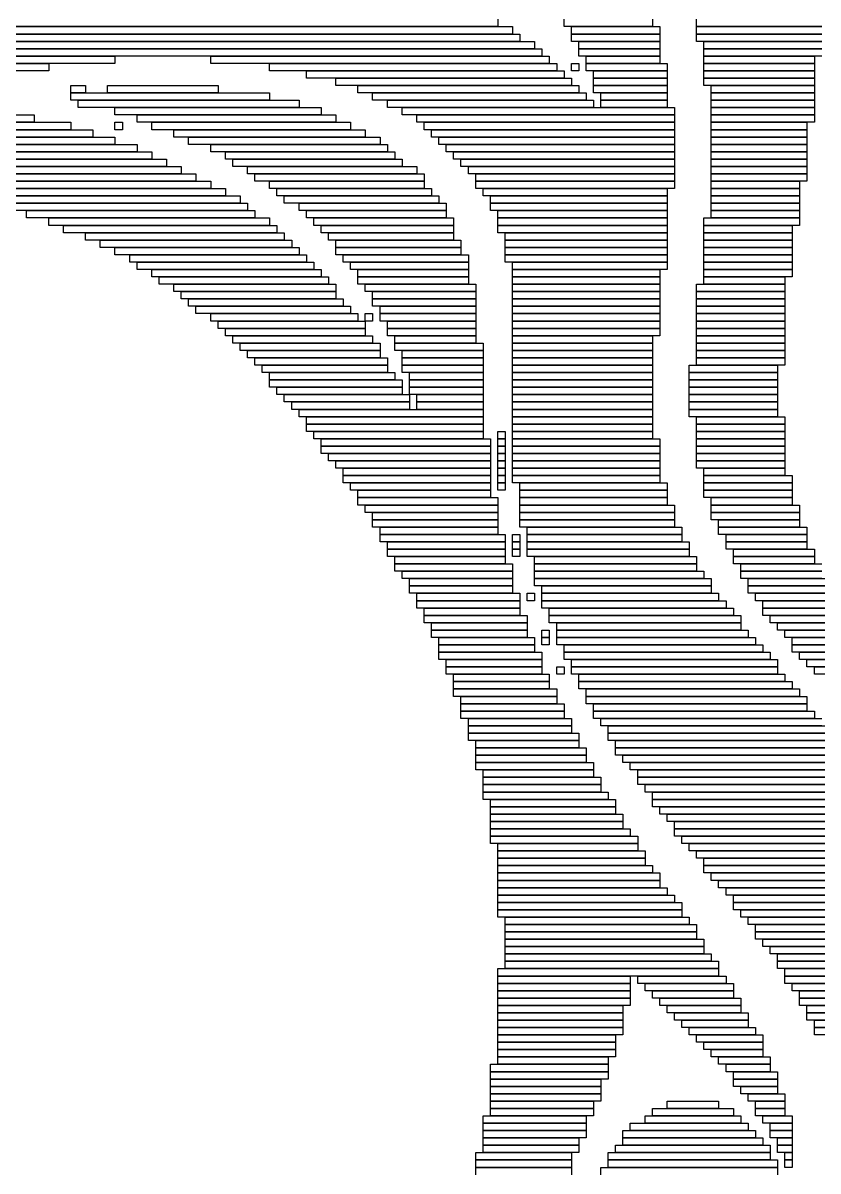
# Model space of a CAD drawing. Extents: x 48 to 975, y 50 to 982.
# Drawn here: x 382.5 to 490.5, y 362.5 to 518.5 of the extents above; entities that cross this region are included whole.
import ezdxf

# ---------------------------------------------------------------- set-up
doc = ezdxf.new("R2010")
doc.units = 0

msp = doc.modelspace()

# ---------------------------------------------------------------- linework, layer by layer
for p, q in [((447, 518), (337, 518)), ((339, 518), (449, 518)), ((447, 519), (447, 518)), ((449, 518), (449, 517)), ((456, 518), (456, 519)), ((468, 518), (456, 518)), ((457, 518), (469, 518)), ((457, 517), (457, 518)), ((468, 519), (468, 518)), ((469, 518), (469, 517)), ((474, 518), (474, 519)), ((491, 518), (474, 518)), ((474, 518), (491, 518)), ((474, 517), (474, 518)), ((449, 517), (339, 517)), ((342, 517), (450, 517)), ((450, 517), (450, 516)), ((469, 517), (457, 517)), ((457, 517), (469, 517)), ((457, 516), (457, 517)), ((469, 517), (469, 516)), ((491, 517), (474, 517)), ((474, 517), (491, 517)), ((474, 516), (474, 517)), ((333, 515), (453, 515)), ((337, 516), (452, 516)), ((452, 515), (337, 515)), ((450, 516), (342, 516)), ((452, 516), (452, 515)), ((453, 515), (453, 514)), ((469, 516), (457, 516)), ((458, 516), (469, 516)), ((458, 515), (458, 516)), ((469, 515), (458, 515)), ((458, 515), (469, 515)), ((458, 514), (458, 515)), ((469, 516), (469, 515)), ((469, 515), (469, 514)), ((491, 516), (474, 516)), ((475, 516), (491, 516)), ((475, 515), (475, 516)), ((491, 515), (475, 515)), ((475, 515), (491, 515)), ((475, 514), (475, 515)), ((331, 514), (395, 514)), ((453, 514), (333, 514)), ((395, 514), (395, 513)), ((408, 514), (454, 514)), ((408, 513), (408, 514)), ((454, 514), (454, 513)), ((469, 514), (458, 514)), ((459, 514), (469, 514)), ((459, 513), (459, 514)), ((469, 514), (469, 513)), ((491, 514), (475, 514)), ((475, 514), (490, 514)), ((475, 513), (475, 514)), ((490, 514), (490, 513)), ((328, 513), (386, 513)), ((386, 512), (328, 512)), ((395, 513), (331, 513)), ((386, 513), (386, 512)), ((454, 513), (408, 513)), ((416, 513), (455, 513)), ((416, 512), (416, 513)), ((455, 512), (416, 512)), ((421, 512), (456, 512)), ((421, 511), (421, 512)), ((455, 513), (455, 512)), ((456, 512), (456, 511)), ((457, 513), (458, 513)), ((457, 512), (457, 513)), ((458, 512), (457, 512)), ((458, 513), (458, 512)), ((469, 513), (459, 513)), ((459, 513), (470, 513)), ((459, 512), (459, 513)), ((470, 512), (459, 512)), ((460, 512), (470, 512)), ((460, 511), (460, 512)), ((470, 513), (470, 512)), ((470, 512), (470, 511)), ((490, 513), (475, 513)), ((475, 513), (490, 513)), ((475, 512), (475, 513)), ((490, 512), (475, 512)), ((475, 512), (490, 512)), ((475, 511), (475, 512)), ((490, 513), (490, 512)), ((490, 512), (490, 511)), ((456, 511), (421, 511)), ((425, 511), (457, 511)), ((425, 510), (425, 511)), ((457, 511), (457, 510)), ((470, 511), (460, 511)), ((460, 511), (470, 511)), ((460, 510), (460, 511)), ((470, 511), (470, 510)), ((490, 511), (475, 511)), ((475, 511), (490, 511)), ((475, 510), (475, 511)), ((490, 511), (490, 510)), ((389, 510), (391, 510)), ((389, 509), (389, 510)), ((391, 509), (389, 509)), ((389, 509), (416, 509)), ((389, 508), (389, 509)), ((391, 510), (391, 509)), ((394, 510), (409, 510)), ((394, 509), (394, 510)), ((409, 509), (394, 509)), ((409, 510), (409, 509)), ((416, 509), (416, 508)), ((457, 510), (425, 510)), ((428, 510), (458, 510)), ((428, 509), (428, 510)), ((458, 509), (428, 509)), ((430, 509), (459, 509)), ((430, 508), (430, 509)), ((458, 510), (458, 509)), ((459, 509), (459, 508)), ((470, 510), (460, 510)), ((460, 510), (470, 510)), ((460, 509), (460, 510)), ((470, 509), (460, 509)), ((461, 509), (470, 509)), ((461, 508), (461, 509)), ((470, 510), (470, 509)), ((470, 509), (470, 508)), ((490, 510), (475, 510)), ((476, 510), (490, 510)), ((476, 509), (476, 510)), ((490, 509), (476, 509)), ((476, 509), (490, 509)), ((476, 508), (476, 509)), ((490, 510), (490, 509)), ((490, 509), (490, 508)), ((416, 508), (389, 508)), ((390, 508), (420, 508)), ((390, 507), (390, 508)), ((420, 507), (390, 507)), ((395, 507), (423, 507)), ((395, 506), (395, 507)), ((420, 508), (420, 507)), ((423, 507), (423, 506)), ((459, 508), (430, 508)), ((432, 508), (460, 508)), ((432, 507), (432, 508)), ((460, 507), (432, 507)), ((434, 507), (471, 507)), ((434, 506), (434, 507)), ((460, 508), (460, 507)), ((470, 508), (461, 508)), ((461, 508), (470, 508)), ((461, 507), (461, 508)), ((470, 507), (461, 507)), ((470, 508), (470, 507)), ((471, 507), (471, 506)), ((490, 508), (476, 508)), ((476, 508), (490, 508)), ((476, 507), (476, 508)), ((490, 507), (476, 507)), ((476, 507), (490, 507)), ((476, 506), (476, 507)), ((490, 508), (490, 507)), ((490, 507), (490, 506)), ((311, 506), (384, 506)), ((384, 506), (384, 505)), ((423, 506), (395, 506)), ((398, 506), (425, 506)), ((398, 505), (398, 506)), ((425, 506), (425, 505)), ((471, 506), (434, 506)), ((436, 506), (471, 506)), ((436, 505), (436, 506)), ((471, 506), (471, 505)), ((490, 506), (476, 506)), ((476, 506), (490, 506)), ((476, 505), (476, 506)), ((490, 506), (490, 505)), ((307, 504), (392, 504)), ((310, 505), (389, 505)), ((389, 504), (310, 504)), ((384, 505), (311, 505)), ((389, 505), (389, 504)), ((392, 504), (392, 503)), ((395, 505), (396, 505)), ((395, 504), (395, 505)), ((396, 504), (395, 504)), ((396, 505), (396, 504)), ((425, 505), (398, 505)), ((400, 505), (427, 505)), ((400, 504), (400, 505)), ((427, 504), (400, 504)), ((403, 504), (429, 504)), ((403, 503), (403, 504)), ((427, 505), (427, 504)), ((429, 504), (429, 503)), ((471, 505), (436, 505)), ((437, 505), (471, 505)), ((437, 504), (437, 505)), ((471, 504), (437, 504)), ((438, 504), (471, 504)), ((438, 503), (438, 504)), ((471, 505), (471, 504)), ((471, 504), (471, 503)), ((490, 505), (476, 505)), ((476, 505), (489, 505)), ((476, 504), (476, 505)), ((489, 504), (476, 504)), ((476, 504), (489, 504)), ((476, 503), (476, 504)), ((489, 505), (489, 504)), ((489, 504), (489, 503)), ((305, 503), (395, 503)), ((392, 503), (307, 503)), ((395, 503), (395, 502)), ((429, 503), (403, 503)), ((405, 503), (431, 503)), ((405, 502), (405, 503)), ((431, 503), (431, 502)), ((471, 503), (438, 503)), ((439, 503), (471, 503)), ((439, 502), (439, 503)), ((471, 503), (471, 502)), ((489, 503), (476, 503)), ((476, 503), (489, 503)), ((476, 502), (476, 503)), ((489, 503), (489, 502)), ((302, 501), (400, 501)), ((304, 502), (398, 502)), ((398, 501), (304, 501)), ((395, 502), (305, 502)), ((398, 502), (398, 501)), ((400, 501), (400, 500)), ((431, 502), (405, 502)), ((408, 502), (432, 502)), ((408, 501), (408, 502)), ((432, 501), (408, 501)), ((410, 501), (433, 501)), ((410, 500), (410, 501)), ((432, 502), (432, 501)), ((433, 501), (433, 500)), ((471, 502), (439, 502)), ((440, 502), (471, 502)), ((440, 501), (440, 502)), ((471, 501), (440, 501)), ((441, 501), (471, 501)), ((441, 500), (441, 501)), ((471, 502), (471, 501)), ((471, 501), (471, 500)), ((489, 502), (476, 502)), ((476, 502), (489, 502)), ((476, 501), (476, 502)), ((489, 501), (476, 501)), ((476, 501), (489, 501)), ((476, 500), (476, 501)), ((489, 502), (489, 501)), ((489, 501), (489, 500)), ((300, 500), (402, 500)), ((400, 500), (302, 500)), ((402, 500), (402, 499)), ((433, 500), (410, 500)), ((411, 500), (434, 500)), ((411, 499), (411, 500)), ((434, 500), (434, 499)), ((471, 500), (441, 500)), ((442, 500), (471, 500)), ((442, 499), (442, 500)), ((471, 500), (471, 499)), ((489, 500), (476, 500)), ((476, 500), (489, 500)), ((476, 499), (476, 500)), ((489, 500), (489, 499)), ((296, 498), (406, 498)), ((298, 499), (404, 499)), ((404, 498), (298, 498)), ((402, 499), (300, 499)), ((404, 499), (404, 498)), ((406, 498), (406, 497)), ((434, 499), (411, 499)), ((413, 499), (436, 499)), ((413, 498), (413, 499)), ((436, 498), (413, 498)), ((414, 498), (437, 498)), ((414, 497), (414, 498)), ((436, 499), (436, 498)), ((437, 498), (437, 497)), ((471, 499), (442, 499)), ((443, 499), (471, 499)), ((443, 498), (443, 499)), ((471, 498), (443, 498)), ((444, 498), (471, 498)), ((444, 497), (444, 498)), ((471, 499), (471, 498)), ((471, 498), (471, 497)), ((489, 499), (476, 499)), ((476, 499), (489, 499)), ((476, 498), (476, 499)), ((489, 498), (476, 498)), ((476, 498), (489, 498)), ((476, 497), (476, 498)), ((489, 499), (489, 498)), ((489, 498), (489, 497)), ((406, 497), (296, 497)), ((357, 497), (408, 497)), ((408, 497), (408, 496)), ((437, 497), (414, 497)), ((416, 497), (437, 497)), ((416, 496), (416, 497)), ((437, 497), (437, 496)), ((471, 497), (444, 497)), ((444, 497), (471, 497)), ((444, 496), (444, 497)), ((471, 497), (471, 496)), ((489, 497), (476, 497)), ((476, 497), (488, 497)), ((476, 496), (476, 497)), ((488, 497), (488, 496)), ((408, 496), (357, 496)), ((369, 496), (410, 496)), ((410, 495), (369, 495)), ((375, 495), (412, 495)), ((410, 496), (410, 495)), ((412, 495), (412, 494)), ((437, 496), (416, 496)), ((417, 496), (438, 496)), ((417, 495), (417, 496)), ((438, 495), (417, 495)), ((418, 495), (439, 495)), ((418, 494), (418, 495)), ((438, 496), (438, 495)), ((439, 495), (439, 494)), ((471, 496), (444, 496)), ((445, 496), (470, 496)), ((445, 495), (445, 496)), ((470, 495), (445, 495)), ((446, 495), (470, 495)), ((446, 494), (446, 495)), ((470, 496), (470, 495)), ((470, 495), (470, 494)), ((488, 496), (476, 496)), ((476, 496), (488, 496)), ((476, 495), (476, 496)), ((488, 495), (476, 495)), ((476, 495), (488, 495)), ((476, 494), (476, 495)), ((488, 496), (488, 495)), ((488, 495), (488, 494)), ((412, 494), (375, 494)), ((379, 494), (413, 494)), ((413, 493), (379, 493)), ((383, 493), (414, 493)), ((383, 492), (383, 493)), ((413, 494), (413, 493)), ((414, 493), (414, 492)), ((439, 494), (418, 494)), ((420, 494), (440, 494)), ((420, 493), (420, 494)), ((440, 493), (420, 493)), ((421, 493), (440, 493)), ((421, 492), (421, 493)), ((440, 494), (440, 493)), ((440, 493), (440, 492)), ((470, 494), (446, 494)), ((446, 494), (470, 494)), ((446, 493), (446, 494)), ((470, 493), (446, 493)), ((447, 493), (470, 493)), ((447, 492), (447, 493)), ((470, 494), (470, 493)), ((470, 493), (470, 492)), ((488, 494), (476, 494)), ((476, 494), (488, 494)), ((476, 493), (476, 494)), ((488, 493), (476, 493)), ((476, 493), (488, 493)), ((476, 492), (476, 493)), ((488, 494), (488, 493)), ((488, 493), (488, 492)), ((414, 492), (383, 492)), ((386, 492), (416, 492)), ((386, 491), (386, 492)), ((416, 492), (416, 491)), ((440, 492), (421, 492)), ((422, 492), (441, 492)), ((422, 491), (422, 492)), ((441, 492), (441, 491)), ((470, 492), (447, 492)), ((447, 492), (470, 492)), ((447, 491), (447, 492)), ((470, 492), (470, 491)), ((475, 492), (488, 492)), ((475, 491), (475, 492)), ((488, 492), (476, 492)), ((488, 492), (488, 491)), ((416, 491), (386, 491)), ((388, 491), (417, 491)), ((388, 490), (388, 491)), ((417, 490), (388, 490)), ((391, 490), (418, 490)), ((391, 489), (391, 490)), ((417, 491), (417, 490)), ((418, 490), (418, 489)), ((441, 491), (422, 491)), ((423, 491), (441, 491)), ((423, 490), (423, 491)), ((441, 490), (423, 490)), ((424, 490), (441, 490)), ((424, 489), (424, 490)), ((441, 491), (441, 490)), ((441, 490), (441, 489)), ((470, 491), (447, 491)), ((447, 491), (470, 491)), ((447, 490), (447, 491)), ((470, 490), (447, 490)), ((448, 490), (470, 490)), ((448, 489), (448, 490)), ((470, 491), (470, 490)), ((470, 490), (470, 489)), ((488, 491), (475, 491)), ((475, 491), (487, 491)), ((475, 490), (475, 491)), ((487, 490), (475, 490)), ((475, 490), (487, 490)), ((475, 489), (475, 490)), ((487, 491), (487, 490)), ((487, 490), (487, 489)), ((418, 489), (391, 489)), ((393, 489), (419, 489)), ((393, 488), (393, 489)), ((419, 489), (419, 488)), ((441, 489), (424, 489)), ((425, 489), (442, 489)), ((425, 488), (425, 489)), ((442, 489), (442, 488)), ((470, 489), (448, 489)), ((448, 489), (470, 489)), ((448, 488), (448, 489)), ((470, 489), (470, 488)), ((487, 489), (475, 489)), ((475, 489), (487, 489)), ((475, 488), (475, 489)), ((487, 489), (487, 488)), ((419, 488), (393, 488)), ((395, 488), (420, 488)), ((395, 487), (395, 488)), ((420, 487), (395, 487)), ((397, 487), (421, 487)), ((397, 486), (397, 487)), ((420, 488), (420, 487)), ((421, 487), (421, 486)), ((442, 488), (425, 488)), ((425, 488), (442, 488)), ((425, 487), (425, 488)), ((442, 487), (425, 487)), ((426, 487), (443, 487)), ((426, 486), (426, 487)), ((442, 488), (442, 487)), ((443, 487), (443, 486)), ((470, 488), (448, 488)), ((448, 488), (470, 488)), ((448, 487), (448, 488)), ((470, 487), (448, 487)), ((448, 487), (470, 487)), ((448, 486), (448, 487)), ((470, 488), (470, 487)), ((470, 487), (470, 486)), ((487, 488), (475, 488)), ((475, 488), (487, 488)), ((475, 487), (475, 488)), ((487, 487), (475, 487)), ((475, 487), (487, 487)), ((475, 486), (475, 487)), ((487, 488), (487, 487)), ((487, 487), (487, 486)), ((421, 486), (397, 486)), ((398, 486), (422, 486)), ((398, 485), (398, 486)), ((422, 486), (422, 485)), ((443, 486), (426, 486)), ((427, 486), (443, 486)), ((427, 485), (427, 486)), ((443, 486), (443, 485)), ((470, 486), (448, 486)), ((449, 486), (470, 486)), ((449, 485), (449, 486)), ((470, 486), (470, 485)), ((487, 486), (475, 486)), ((475, 486), (487, 486)), ((475, 485), (475, 486)), ((487, 486), (487, 485)), ((422, 485), (398, 485)), ((400, 485), (423, 485)), ((400, 484), (400, 485)), ((423, 484), (400, 484)), ((401, 484), (424, 484)), ((401, 483), (401, 484)), ((423, 485), (423, 484)), ((424, 484), (424, 483)), ((443, 485), (427, 485)), ((428, 485), (443, 485)), ((428, 484), (428, 485)), ((443, 484), (428, 484)), ((428, 484), (443, 484)), ((428, 483), (428, 484)), ((443, 485), (443, 484)), ((443, 484), (443, 483)), ((470, 485), (449, 485)), ((449, 485), (469, 485)), ((449, 484), (449, 485)), ((469, 484), (449, 484)), ((449, 484), (469, 484)), ((449, 483), (449, 484)), ((469, 485), (469, 484)), ((469, 484), (469, 483)), ((487, 485), (475, 485)), ((475, 485), (487, 485)), ((475, 484), (475, 485)), ((487, 484), (475, 484)), ((475, 484), (486, 484)), ((475, 483), (475, 484)), ((486, 484), (486, 483)), ((487, 485), (487, 484)), ((424, 483), (401, 483)), ((403, 483), (425, 483)), ((403, 482), (403, 483)), ((425, 483), (425, 482)), ((443, 483), (428, 483)), ((429, 483), (444, 483)), ((429, 482), (429, 483)), ((444, 483), (444, 482)), ((469, 483), (449, 483)), ((449, 483), (469, 483)), ((449, 482), (449, 483)), ((469, 483), (469, 482)), ((474, 483), (486, 483)), ((474, 482), (474, 483)), ((486, 483), (475, 483)), ((486, 483), (486, 482)), ((425, 482), (403, 482)), ((404, 482), (425, 482)), ((404, 481), (404, 482)), ((425, 481), (404, 481)), ((405, 481), (426, 481)), ((405, 480), (405, 481)), ((425, 482), (425, 481)), ((426, 481), (426, 480)), ((444, 482), (429, 482)), ((430, 482), (444, 482)), ((430, 481), (430, 482)), ((444, 481), (430, 481)), ((430, 481), (444, 481)), ((430, 480), (430, 481)), ((444, 482), (444, 481)), ((444, 481), (444, 480)), ((469, 482), (449, 482)), ((449, 482), (469, 482)), ((449, 481), (449, 482)), ((469, 481), (449, 481)), ((449, 481), (469, 481)), ((449, 480), (449, 481)), ((469, 482), (469, 481)), ((469, 481), (469, 480)), ((486, 482), (474, 482)), ((474, 482), (486, 482)), ((474, 481), (474, 482)), ((486, 481), (474, 481)), ((474, 481), (486, 481)), ((474, 480), (474, 481)), ((486, 482), (486, 481)), ((486, 481), (486, 480)), ((426, 480), (405, 480)), ((406, 480), (427, 480)), ((406, 479), (406, 480)), ((427, 479), (406, 479)), ((408, 479), (428, 479)), ((408, 478), (408, 479)), ((427, 480), (427, 479)), ((428, 479), (428, 478)), ((429, 479), (430, 479)), ((429, 478), (429, 479)), ((444, 480), (430, 480)), ((430, 479), (430, 478)), ((431, 480), (444, 480)), ((431, 479), (431, 480)), ((444, 479), (431, 479)), ((431, 479), (444, 479)), ((431, 478), (431, 479)), ((444, 480), (444, 479)), ((444, 479), (444, 478)), ((469, 480), (449, 480)), ((449, 480), (469, 480)), ((449, 479), (449, 480)), ((469, 479), (449, 479)), ((449, 479), (469, 479)), ((449, 478), (449, 479)), ((469, 480), (469, 479)), ((469, 479), (469, 478)), ((486, 480), (474, 480)), ((474, 480), (486, 480)), ((474, 479), (474, 480)), ((486, 479), (474, 479)), ((474, 479), (486, 479)), ((474, 478), (474, 479)), ((486, 480), (486, 479)), ((486, 479), (486, 478)), ((428, 478), (408, 478)), ((409, 478), (429, 478)), ((409, 477), (409, 478)), ((430, 478), (429, 478)), ((429, 478), (429, 477)), ((444, 478), (431, 478)), ((432, 478), (444, 478)), ((432, 477), (432, 478)), ((444, 478), (444, 477)), ((469, 478), (449, 478)), ((449, 478), (469, 478)), ((449, 477), (449, 478)), ((469, 478), (469, 477)), ((486, 478), (474, 478)), ((474, 478), (486, 478)), ((474, 477), (474, 478)), ((486, 478), (486, 477)), ((429, 477), (409, 477)), ((410, 477), (429, 477)), ((410, 476), (410, 477)), ((429, 476), (410, 476)), ((411, 476), (430, 476)), ((411, 475), (411, 476)), ((429, 477), (429, 476)), ((430, 476), (430, 475)), ((444, 477), (432, 477)), ((432, 477), (444, 477)), ((432, 476), (432, 477)), ((444, 476), (432, 476)), ((433, 476), (444, 476)), ((433, 475), (433, 476)), ((444, 477), (444, 476)), ((444, 476), (444, 475)), ((469, 477), (449, 477)), ((449, 477), (469, 477)), ((449, 476), (449, 477)), ((469, 476), (449, 476)), ((449, 476), (468, 476)), ((449, 475), (449, 476)), ((468, 476), (468, 475)), ((469, 477), (469, 476)), ((486, 477), (474, 477)), ((474, 477), (486, 477)), ((474, 476), (474, 477)), ((486, 476), (474, 476)), ((474, 476), (486, 476)), ((474, 475), (474, 476)), ((486, 477), (486, 476)), ((486, 476), (486, 475)), ((430, 475), (411, 475)), ((412, 475), (431, 475)), ((412, 474), (412, 475)), ((431, 475), (431, 474)), ((444, 475), (433, 475)), ((433, 475), (445, 475)), ((433, 474), (433, 475)), ((445, 475), (445, 474)), ((468, 475), (449, 475)), ((449, 475), (468, 475)), ((449, 474), (449, 475)), ((468, 475), (468, 474)), ((486, 475), (474, 475)), ((474, 475), (486, 475)), ((474, 474), (474, 475)), ((486, 475), (486, 474)), ((431, 474), (412, 474)), ((413, 474), (431, 474)), ((413, 473), (413, 474)), ((431, 473), (413, 473)), ((414, 473), (432, 473)), ((414, 472), (414, 473)), ((431, 474), (431, 473)), ((432, 473), (432, 472)), ((445, 474), (433, 474)), ((434, 474), (445, 474)), ((434, 473), (434, 474)), ((445, 473), (434, 473)), ((434, 473), (445, 473)), ((434, 472), (434, 473)), ((445, 474), (445, 473)), ((445, 473), (445, 472)), ((468, 474), (449, 474)), ((449, 474), (468, 474)), ((449, 473), (449, 474)), ((468, 473), (449, 473)), ((449, 473), (468, 473)), ((449, 472), (449, 473)), ((468, 474), (468, 473)), ((468, 473), (468, 472)), ((486, 474), (474, 474)), ((474, 474), (486, 474)), ((474, 473), (474, 474)), ((486, 473), (474, 473)), ((474, 473), (486, 473)), ((474, 472), (474, 473)), ((486, 474), (486, 473)), ((486, 473), (486, 472)), ((432, 472), (414, 472)), ((415, 472), (432, 472)), ((415, 471), (415, 472)), ((432, 472), (432, 471)), ((445, 472), (434, 472)), ((434, 472), (445, 472)), ((434, 471), (434, 472)), ((445, 472), (445, 471)), ((468, 472), (449, 472)), ((449, 472), (468, 472)), ((449, 471), (449, 472)), ((468, 472), (468, 471)), ((473, 472), (485, 472)), ((473, 471), (473, 472)), ((486, 472), (474, 472)), ((485, 472), (485, 471)), ((432, 471), (415, 471)), ((416, 471), (433, 471)), ((416, 470), (416, 471)), ((433, 470), (416, 470)), ((416, 470), (434, 470)), ((416, 469), (416, 470)), ((433, 471), (433, 470)), ((445, 471), (434, 471)), ((434, 470), (434, 469)), ((435, 471), (445, 471)), ((435, 470), (435, 471)), ((445, 470), (435, 470)), ((435, 470), (445, 470)), ((435, 469), (435, 470)), ((445, 471), (445, 470)), ((445, 470), (445, 469)), ((468, 471), (449, 471)), ((449, 471), (468, 471)), ((449, 470), (449, 471)), ((468, 470), (449, 470)), ((449, 470), (468, 470)), ((449, 469), (449, 470)), ((468, 471), (468, 470)), ((468, 470), (468, 469)), ((485, 471), (473, 471)), ((473, 471), (485, 471)), ((473, 470), (473, 471)), ((485, 470), (473, 470)), ((473, 470), (485, 470)), ((473, 469), (473, 470)), ((485, 471), (485, 470)), ((485, 470), (485, 469)), ((434, 469), (416, 469)), ((417, 469), (434, 469)), ((417, 468), (417, 469)), ((434, 468), (417, 468)), ((418, 468), (435, 468)), ((418, 467), (418, 468)), ((434, 469), (434, 468)), ((445, 469), (435, 469)), ((435, 469), (445, 469)), ((435, 468), (435, 469)), ((445, 468), (435, 468)), ((435, 468), (435, 467)), ((436, 468), (445, 468)), ((436, 467), (436, 468)), ((445, 469), (445, 468)), ((445, 468), (445, 467)), ((468, 469), (449, 469)), ((449, 469), (468, 469)), ((449, 468), (449, 469)), ((468, 468), (449, 468)), ((449, 468), (468, 468)), ((449, 467), (449, 468)), ((468, 469), (468, 468)), ((468, 468), (468, 467)), ((485, 469), (473, 469)), ((473, 469), (485, 469)), ((473, 468), (473, 469)), ((485, 468), (473, 468)), ((473, 468), (485, 468)), ((473, 467), (473, 468)), ((485, 469), (485, 468)), ((485, 468), (485, 467)), ((435, 467), (418, 467)), ((419, 467), (435, 467)), ((419, 466), (419, 467)), ((435, 467), (435, 466)), ((445, 467), (436, 467)), ((436, 467), (445, 467)), ((436, 466), (436, 467)), ((445, 467), (445, 466)), ((468, 467), (449, 467)), ((449, 467), (468, 467)), ((449, 466), (449, 467)), ((468, 467), (468, 466)), ((485, 467), (473, 467)), ((473, 467), (485, 467)), ((473, 466), (473, 467)), ((485, 467), (485, 466)), ((435, 466), (419, 466)), ((420, 466), (445, 466)), ((420, 465), (420, 466)), ((445, 465), (420, 465)), ((421, 465), (445, 465)), ((421, 464), (421, 465)), ((445, 466), (436, 466)), ((445, 466), (445, 465)), ((445, 465), (445, 464)), ((468, 466), (449, 466)), ((449, 466), (468, 466)), ((449, 465), (449, 466)), ((468, 465), (449, 465)), ((449, 465), (468, 465)), ((449, 464), (449, 465)), ((468, 466), (468, 465)), ((468, 465), (468, 464)), ((485, 466), (473, 466)), ((473, 466), (485, 466)), ((473, 465), (473, 466)), ((485, 465), (473, 465)), ((474, 465), (486, 465)), ((474, 464), (474, 465)), ((485, 466), (485, 465)), ((486, 465), (486, 464)), ((445, 464), (421, 464)), ((421, 464), (445, 464)), ((421, 463), (421, 464)), ((445, 464), (445, 463)), ((468, 464), (449, 464)), ((449, 464), (468, 464)), ((449, 463), (449, 464)), ((468, 464), (468, 463)), ((486, 464), (474, 464)), ((474, 464), (486, 464)), ((474, 463), (474, 464)), ((486, 464), (486, 463)), ((445, 463), (421, 463)), ((422, 463), (445, 463)), ((422, 462), (422, 463)), ((445, 462), (422, 462)), ((423, 462), (446, 462)), ((423, 461), (423, 462)), ((445, 463), (445, 462)), ((446, 462), (446, 461)), ((447, 463), (448, 463)), ((447, 462), (447, 463)), ((448, 462), (447, 462)), ((447, 462), (448, 462)), ((447, 461), (447, 462)), ((448, 463), (448, 462)), ((448, 462), (448, 461)), ((468, 463), (449, 463)), ((449, 463), (468, 463)), ((449, 462), (449, 463)), ((468, 462), (449, 462)), ((449, 462), (469, 462)), ((449, 461), (449, 462)), ((468, 463), (468, 462)), ((469, 462), (469, 461)), ((486, 463), (474, 463)), ((474, 463), (486, 463)), ((474, 462), (474, 463)), ((486, 462), (474, 462)), ((474, 462), (486, 462)), ((474, 461), (474, 462)), ((486, 463), (486, 462)), ((486, 462), (486, 461)), ((446, 461), (423, 461)), ((423, 461), (446, 461)), ((423, 460), (423, 461)), ((446, 461), (446, 460)), ((448, 461), (447, 461)), ((447, 461), (448, 461)), ((447, 460), (447, 461)), ((448, 461), (448, 460)), ((469, 461), (449, 461)), ((449, 461), (469, 461)), ((449, 460), (449, 461)), ((469, 461), (469, 460)), ((486, 461), (474, 461)), ((474, 461), (486, 461)), ((474, 460), (474, 461)), ((486, 461), (486, 460)), ((446, 460), (423, 460)), ((424, 460), (446, 460)), ((424, 459), (424, 460)), ((446, 459), (424, 459)), ((425, 459), (446, 459)), ((425, 458), (425, 459)), ((446, 460), (446, 459)), ((446, 459), (446, 458)), ((448, 460), (447, 460)), ((447, 460), (448, 460)), ((447, 459), (447, 460)), ((448, 459), (447, 459)), ((447, 459), (448, 459)), ((447, 458), (447, 459)), ((448, 460), (448, 459)), ((448, 459), (448, 458)), ((469, 460), (449, 460)), ((449, 460), (469, 460)), ((449, 459), (449, 460)), ((469, 459), (449, 459)), ((449, 459), (469, 459)), ((449, 458), (449, 459)), ((469, 460), (469, 459)), ((469, 459), (469, 458)), ((486, 460), (474, 460)), ((474, 460), (486, 460)), ((474, 459), (474, 460)), ((486, 459), (474, 459)), ((474, 459), (486, 459)), ((474, 458), (474, 459)), ((486, 460), (486, 459)), ((486, 459), (486, 458)), ((446, 458), (425, 458)), ((426, 458), (446, 458)), ((426, 457), (426, 458)), ((446, 458), (446, 457)), ((448, 458), (447, 458)), ((447, 458), (448, 458)), ((447, 457), (447, 458)), ((448, 458), (448, 457)), ((469, 458), (449, 458)), ((449, 458), (469, 458)), ((449, 457), (449, 458)), ((469, 458), (469, 457)), ((486, 458), (474, 458)), ((475, 458), (486, 458)), ((475, 457), (475, 458)), ((486, 458), (486, 457)), ((446, 457), (426, 457)), ((426, 457), (446, 457)), ((426, 456), (426, 457)), ((446, 456), (426, 456)), ((427, 456), (446, 456)), ((427, 455), (427, 456)), ((446, 457), (446, 456)), ((446, 456), (446, 455)), ((448, 457), (447, 457)), ((447, 457), (448, 457)), ((447, 456), (447, 457)), ((448, 456), (447, 456)), ((447, 456), (448, 456)), ((447, 455), (447, 456)), ((448, 457), (448, 456)), ((448, 456), (448, 455)), ((469, 457), (449, 457)), ((449, 457), (469, 457)), ((449, 456), (449, 457)), ((469, 456), (449, 456)), ((450, 456), (470, 456)), ((450, 455), (450, 456)), ((469, 457), (469, 456)), ((470, 456), (470, 455)), ((486, 457), (475, 457)), ((475, 457), (487, 457)), ((475, 456), (475, 457)), ((487, 456), (475, 456)), ((475, 456), (487, 456)), ((475, 455), (475, 456)), ((487, 457), (487, 456)), ((487, 456), (487, 455)), ((446, 455), (427, 455)), ((428, 455), (446, 455)), ((428, 454), (428, 455)), ((446, 454), (428, 454)), ((428, 454), (447, 454)), ((428, 453), (428, 454)), ((446, 455), (446, 454)), ((448, 455), (447, 455)), ((447, 454), (447, 453)), ((470, 455), (450, 455)), ((450, 455), (470, 455)), ((450, 454), (450, 455)), ((470, 454), (450, 454)), ((450, 454), (470, 454)), ((450, 453), (450, 454)), ((470, 455), (470, 454)), ((470, 454), (470, 453)), ((487, 455), (475, 455)), ((475, 455), (487, 455)), ((475, 454), (475, 455)), ((487, 454), (475, 454)), ((476, 454), (487, 454)), ((476, 453), (476, 454)), ((487, 455), (487, 454)), ((487, 454), (487, 453)), ((447, 453), (428, 453)), ((429, 453), (447, 453)), ((429, 452), (429, 453)), ((447, 453), (447, 452)), ((470, 453), (450, 453)), ((450, 453), (471, 453)), ((450, 452), (450, 453)), ((471, 453), (471, 452)), ((487, 453), (476, 453)), ((476, 453), (488, 453)), ((476, 452), (476, 453)), ((488, 453), (488, 452)), ((447, 452), (429, 452)), ((430, 452), (447, 452)), ((430, 451), (430, 452)), ((447, 451), (430, 451)), ((430, 451), (447, 451)), ((430, 450), (430, 451)), ((447, 452), (447, 451)), ((447, 451), (447, 450)), ((471, 452), (450, 452)), ((450, 452), (471, 452)), ((450, 451), (450, 452)), ((471, 451), (450, 451)), ((450, 451), (471, 451)), ((450, 450), (450, 451)), ((471, 452), (471, 451)), ((471, 451), (471, 450)), ((488, 452), (476, 452)), ((476, 452), (488, 452)), ((476, 451), (476, 452)), ((488, 451), (476, 451)), ((477, 451), (488, 451)), ((477, 450), (477, 451)), ((488, 452), (488, 451)), ((488, 451), (488, 450)), ((447, 450), (430, 450)), ((431, 450), (447, 450)), ((431, 449), (431, 450)), ((447, 450), (447, 449)), ((471, 450), (450, 450)), ((451, 450), (472, 450)), ((451, 449), (451, 450)), ((472, 450), (472, 449)), ((488, 450), (477, 450)), ((477, 450), (489, 450)), ((477, 449), (477, 450)), ((489, 450), (489, 449)), ((447, 449), (431, 449)), ((431, 449), (448, 449)), ((431, 448), (431, 449)), ((448, 448), (431, 448)), ((432, 448), (448, 448)), ((432, 447), (432, 448)), ((448, 449), (448, 448)), ((448, 448), (448, 447)), ((449, 449), (450, 449)), ((449, 448), (449, 449)), ((450, 448), (449, 448)), ((449, 448), (450, 448)), ((449, 447), (449, 448)), ((450, 449), (450, 448)), ((450, 448), (450, 447)), ((472, 449), (451, 449)), ((451, 449), (472, 449)), ((451, 448), (451, 449)), ((472, 448), (451, 448)), ((451, 448), (473, 448)), ((451, 447), (451, 448)), ((472, 449), (472, 448)), ((473, 448), (473, 447)), ((489, 449), (477, 449)), ((478, 449), (489, 449)), ((478, 448), (478, 449)), ((489, 448), (478, 448)), ((478, 448), (489, 448)), ((478, 447), (478, 448)), ((489, 449), (489, 448)), ((489, 448), (489, 447)), ((448, 447), (432, 447)), ((432, 447), (448, 447)), ((432, 446), (432, 447)), ((448, 447), (448, 446)), ((450, 447), (449, 447)), ((449, 447), (450, 447)), ((449, 446), (449, 447)), ((450, 447), (450, 446)), ((473, 447), (451, 447)), ((451, 447), (473, 447)), ((451, 446), (451, 447)), ((473, 447), (473, 446)), ((489, 447), (478, 447)), ((479, 447), (490, 447)), ((479, 446), (479, 447)), ((490, 447), (490, 446)), ((448, 446), (432, 446)), ((433, 446), (448, 446)), ((433, 445), (433, 446)), ((448, 445), (433, 445)), ((433, 445), (449, 445)), ((433, 444), (433, 445)), ((448, 446), (448, 445)), ((450, 446), (449, 446)), ((449, 445), (449, 444)), ((473, 446), (451, 446)), ((452, 446), (474, 446)), ((452, 445), (452, 446)), ((474, 445), (452, 445)), ((452, 445), (474, 445)), ((452, 444), (452, 445)), ((474, 446), (474, 445)), ((474, 445), (474, 444)), ((490, 446), (479, 446)), ((479, 446), (490, 446)), ((479, 445), (479, 446)), ((490, 445), (479, 445)), ((480, 445), (491, 445)), ((480, 444), (480, 445)), ((490, 446), (490, 445)), ((449, 444), (433, 444)), ((434, 444), (449, 444)), ((434, 443), (434, 444)), ((449, 444), (449, 443)), ((474, 444), (452, 444)), ((452, 444), (475, 444)), ((452, 443), (452, 444)), ((475, 444), (475, 443)), ((491, 444), (480, 444)), ((480, 444), (491, 444)), ((480, 443), (480, 444)), ((449, 443), (434, 443)), ((435, 443), (449, 443)), ((435, 442), (435, 443)), ((449, 442), (435, 442)), ((435, 442), (449, 442)), ((435, 441), (435, 442)), ((449, 443), (449, 442)), ((449, 442), (449, 441)), ((475, 443), (452, 443)), ((452, 443), (476, 443)), ((452, 442), (452, 443)), ((476, 442), (452, 442)), ((453, 442), (476, 442)), ((453, 441), (453, 442)), ((476, 443), (476, 442)), ((476, 442), (476, 441)), ((491, 443), (480, 443)), ((481, 443), (492, 443)), ((481, 442), (481, 443)), ((492, 442), (481, 442)), ((481, 442), (492, 442)), ((481, 441), (481, 442)), ((449, 441), (435, 441)), ((436, 441), (450, 441)), ((436, 440), (436, 441)), ((450, 440), (436, 440)), ((436, 440), (450, 440)), ((436, 439), (436, 440)), ((450, 441), (450, 440)), ((450, 440), (450, 439)), ((451, 441), (452, 441)), ((451, 440), (451, 441)), ((452, 440), (451, 440)), ((452, 441), (452, 440)), ((476, 441), (453, 441)), ((453, 441), (477, 441)), ((453, 440), (453, 441)), ((477, 440), (453, 440)), ((453, 440), (478, 440)), ((453, 439), (453, 440)), ((477, 441), (477, 440)), ((478, 440), (478, 439)), ((492, 441), (481, 441)), ((482, 441), (493, 441)), ((482, 440), (482, 441)), ((493, 440), (482, 440)), ((483, 440), (494, 440)), ((483, 439), (483, 440)), ((450, 439), (436, 439)), ((437, 439), (450, 439)), ((437, 438), (437, 439)), ((450, 439), (450, 438)), ((478, 439), (453, 439)), ((454, 439), (479, 439)), ((454, 438), (454, 439)), ((479, 439), (479, 438)), ((494, 439), (483, 439)), ((483, 439), (494, 439)), ((483, 438), (483, 439)), ((450, 438), (437, 438)), ((437, 438), (451, 438)), ((437, 437), (437, 438)), ((451, 437), (437, 437)), ((438, 437), (451, 437)), ((438, 436), (438, 437)), ((451, 438), (451, 437)), ((451, 437), (451, 436)), ((479, 438), (454, 438)), ((454, 438), (480, 438)), ((454, 437), (454, 438)), ((480, 437), (454, 437)), ((455, 437), (480, 437)), ((455, 436), (455, 437)), ((480, 438), (480, 437)), ((480, 437), (480, 436)), ((494, 438), (483, 438)), ((484, 438), (495, 438)), ((484, 437), (484, 438)), ((495, 437), (484, 437)), ((485, 437), (496, 437)), ((485, 436), (485, 437)), ((451, 436), (438, 436)), ((438, 436), (451, 436)), ((438, 435), (438, 436)), ((451, 436), (451, 435)), ((453, 436), (454, 436)), ((453, 435), (453, 436)), ((454, 436), (454, 435)), ((480, 436), (455, 436)), ((455, 436), (481, 436)), ((455, 435), (455, 436)), ((481, 436), (481, 435)), ((496, 436), (485, 436)), ((486, 436), (497, 436)), ((486, 435), (486, 436)), ((451, 435), (438, 435)), ((439, 435), (452, 435)), ((439, 434), (439, 435)), ((452, 434), (439, 434)), ((439, 434), (452, 434)), ((439, 433), (439, 434)), ((452, 435), (452, 434)), ((452, 434), (452, 433)), ((454, 435), (453, 435)), ((453, 435), (454, 435)), ((453, 434), (453, 435)), ((454, 434), (453, 434)), ((454, 435), (454, 434)), ((481, 435), (455, 435)), ((455, 435), (482, 435)), ((455, 434), (455, 435)), ((482, 434), (455, 434)), ((456, 434), (483, 434)), ((456, 433), (456, 434)), ((482, 435), (482, 434)), ((483, 434), (483, 433)), ((497, 435), (486, 435)), ((487, 435), (498, 435)), ((487, 434), (487, 435)), ((498, 434), (487, 434)), ((487, 434), (499, 434)), ((487, 433), (487, 434)), ((452, 433), (439, 433)), ((439, 433), (453, 433)), ((439, 432), (439, 433)), ((453, 433), (453, 432)), ((483, 433), (456, 433)), ((456, 433), (484, 433)), ((456, 432), (456, 433)), ((484, 433), (484, 432)), ((499, 433), (487, 433)), ((488, 433), (500, 433)), ((488, 432), (488, 433)), ((453, 432), (439, 432)), ((440, 432), (453, 432)), ((440, 431), (440, 432)), ((453, 431), (440, 431)), ((440, 431), (453, 431)), ((440, 430), (440, 431)), ((453, 432), (453, 431)), ((453, 431), (453, 430)), ((455, 431), (456, 431)), ((455, 430), (455, 431)), ((484, 432), (456, 432)), ((456, 431), (456, 430)), ((457, 432), (485, 432)), ((457, 431), (457, 432)), ((485, 431), (457, 431)), ((457, 431), (485, 431)), ((457, 430), (457, 431)), ((485, 432), (485, 431)), ((485, 431), (485, 430)), ((500, 432), (488, 432)), ((489, 432), (501, 432)), ((489, 431), (489, 432)), ((501, 431), (489, 431)), ((490, 431), (502, 431)), ((490, 430), (490, 431)), ((453, 430), (440, 430)), ((441, 430), (454, 430)), ((441, 429), (441, 430)), ((454, 429), (441, 429)), ((441, 429), (454, 429)), ((441, 428), (441, 429)), ((454, 430), (454, 429)), ((454, 429), (454, 428)), ((456, 430), (455, 430)), ((485, 430), (457, 430)), ((458, 430), (486, 430)), ((458, 429), (458, 430)), ((486, 429), (458, 429)), ((458, 429), (487, 429)), ((458, 428), (458, 429)), ((486, 430), (486, 429)), ((487, 429), (487, 428)), ((502, 430), (490, 430)), ((454, 428), (441, 428)), ((441, 428), (455, 428)), ((441, 427), (441, 428)), ((455, 428), (455, 427)), ((487, 428), (458, 428)), ((459, 428), (488, 428)), ((459, 427), (459, 428)), ((488, 428), (488, 427)), ((455, 427), (441, 427)), ((442, 427), (455, 427)), ((442, 426), (442, 427)), ((455, 426), (442, 426)), ((442, 426), (456, 426)), ((442, 425), (442, 426)), ((455, 427), (455, 426)), ((456, 426), (456, 425)), ((488, 427), (459, 427)), ((459, 427), (489, 427)), ((459, 426), (459, 427)), ((489, 426), (459, 426)), ((460, 426), (489, 426)), ((460, 425), (460, 426)), ((489, 427), (489, 426)), ((489, 426), (489, 425)), ((456, 425), (442, 425)), ((442, 425), (456, 425)), ((442, 424), (442, 425)), ((456, 425), (456, 424)), ((489, 425), (460, 425)), ((460, 425), (490, 425)), ((460, 424), (460, 425)), ((490, 425), (490, 424)), ((456, 424), (442, 424)), ((443, 424), (457, 424)), ((443, 423), (443, 424)), ((457, 423), (443, 423)), ((443, 423), (457, 423)), ((443, 422), (443, 423)), ((457, 424), (457, 423)), ((457, 423), (457, 422)), ((490, 424), (460, 424)), ((461, 424), (491, 424)), ((461, 423), (461, 424)), ((491, 423), (461, 423)), ((462, 423), (492, 423)), ((462, 422), (462, 423)), ((457, 422), (443, 422)), ((443, 422), (458, 422)), ((443, 421), (443, 422)), ((458, 422), (458, 421)), ((492, 422), (462, 422)), ((462, 422), (492, 422)), ((462, 421), (462, 422)), ((458, 421), (443, 421)), ((444, 421), (458, 421)), ((444, 420), (444, 421)), ((458, 420), (444, 420)), ((444, 420), (459, 420)), ((444, 419), (444, 420)), ((458, 421), (458, 420)), ((459, 420), (459, 419)), ((492, 421), (462, 421)), ((463, 421), (493, 421)), ((463, 420), (463, 421)), ((493, 420), (463, 420)), ((463, 420), (494, 420)), ((463, 419), (463, 420)), ((459, 419), (444, 419)), ((444, 419), (459, 419)), ((444, 418), (444, 419)), ((459, 419), (459, 418)), ((494, 419), (463, 419)), ((464, 419), (494, 419)), ((464, 418), (464, 419)), ((459, 418), (444, 418)), ((444, 418), (460, 418)), ((444, 417), (444, 418)), ((460, 417), (444, 417)), ((445, 417), (460, 417)), ((445, 416), (445, 417)), ((460, 418), (460, 417)), ((460, 417), (460, 416)), ((494, 418), (464, 418)), ((465, 418), (495, 418)), ((465, 417), (465, 418)), ((495, 417), (465, 417)), ((466, 417), (496, 417)), ((466, 416), (466, 417)), ((460, 416), (445, 416)), ((445, 416), (461, 416)), ((445, 415), (445, 416)), ((461, 415), (445, 415)), ((445, 415), (461, 415)), ((445, 414), (445, 415)), ((461, 416), (461, 415)), ((461, 415), (461, 414)), ((496, 416), (466, 416)), ((466, 416), (496, 416)), ((466, 415), (466, 416)), ((496, 415), (466, 415)), ((467, 415), (497, 415)), ((467, 414), (467, 415)), ((461, 414), (445, 414)), ((445, 414), (462, 414)), ((445, 413), (445, 414)), ((462, 414), (462, 413)), ((497, 414), (467, 414)), ((468, 414), (497, 414)), ((468, 413), (468, 414)), ((462, 413), (445, 413)), ((446, 413), (463, 413)), ((446, 412), (446, 413)), ((463, 412), (446, 412)), ((446, 412), (463, 412)), ((446, 411), (446, 412)), ((463, 413), (463, 412)), ((463, 412), (463, 411)), ((497, 413), (468, 413)), ((468, 413), (498, 413)), ((468, 412), (468, 413)), ((498, 412), (468, 412)), ((469, 412), (498, 412)), ((469, 411), (469, 412)), ((463, 411), (446, 411)), ((446, 411), (464, 411)), ((446, 410), (446, 411)), ((464, 411), (464, 410)), ((498, 411), (469, 411)), ((470, 411), (499, 411)), ((470, 410), (470, 411)), ((464, 410), (446, 410)), ((446, 410), (464, 410)), ((446, 409), (446, 410)), ((464, 409), (446, 409)), ((446, 409), (465, 409)), ((446, 408), (446, 409)), ((464, 410), (464, 409)), ((465, 409), (465, 408)), ((499, 410), (470, 410)), ((471, 410), (499, 410)), ((471, 409), (471, 410)), ((499, 409), (471, 409)), ((471, 409), (500, 409)), ((471, 408), (471, 409)), ((465, 408), (446, 408)), ((446, 408), (466, 408)), ((446, 407), (446, 408)), ((466, 408), (466, 407)), ((500, 408), (471, 408)), ((472, 408), (500, 408)), ((472, 407), (472, 408)), ((466, 407), (446, 407)), ((447, 407), (466, 407)), ((447, 406), (447, 407)), ((466, 406), (447, 406)), ((447, 406), (467, 406)), ((447, 405), (447, 406)), ((466, 407), (466, 406)), ((467, 406), (467, 405)), ((500, 407), (472, 407)), ((473, 407), (501, 407)), ((473, 406), (473, 407)), ((501, 406), (473, 406)), ((474, 406), (501, 406)), ((474, 405), (474, 406)), ((467, 405), (447, 405)), ((447, 405), (467, 405)), ((447, 404), (447, 405)), ((467, 405), (467, 404)), ((501, 405), (474, 405)), ((475, 405), (502, 405)), ((475, 404), (475, 405)), ((467, 404), (447, 404)), ((447, 404), (468, 404)), ((447, 403), (447, 404)), ((468, 403), (447, 403)), ((447, 403), (469, 403)), ((447, 402), (447, 403)), ((468, 404), (468, 403)), ((469, 403), (469, 402)), ((502, 404), (475, 404)), ((475, 404), (502, 404)), ((475, 403), (475, 404)), ((502, 403), (475, 403)), ((476, 403), (502, 403)), ((476, 402), (476, 403)), ((469, 402), (447, 402)), ((447, 402), (469, 402)), ((447, 401), (447, 402)), ((469, 401), (447, 401)), ((447, 401), (470, 401)), ((447, 400), (447, 401)), ((469, 402), (469, 401)), ((470, 401), (470, 400)), ((502, 402), (476, 402)), ((477, 402), (503, 402)), ((477, 401), (477, 402)), ((503, 401), (477, 401)), ((478, 401), (503, 401)), ((478, 400), (478, 401)), ((470, 400), (447, 400)), ((447, 400), (471, 400)), ((447, 399), (447, 400)), ((471, 400), (471, 399)), ((503, 400), (478, 400)), ((479, 400), (503, 400)), ((479, 399), (479, 400)), ((471, 399), (447, 399)), ((447, 399), (472, 399)), ((447, 398), (447, 399)), ((472, 398), (447, 398)), ((447, 398), (472, 398)), ((447, 397), (447, 398)), ((472, 399), (472, 398)), ((472, 398), (472, 397)), ((503, 399), (479, 399)), ((479, 399), (504, 399)), ((479, 398), (479, 399)), ((504, 398), (479, 398)), ((480, 398), (504, 398)), ((480, 397), (480, 398)), ((472, 397), (447, 397)), ((448, 397), (473, 397)), ((448, 396), (448, 397)), ((473, 397), (473, 396)), ((504, 397), (480, 397)), ((481, 397), (504, 397)), ((481, 396), (481, 397)), ((473, 396), (448, 396)), ((448, 396), (474, 396)), ((448, 395), (448, 396)), ((474, 395), (448, 395)), ((448, 395), (474, 395)), ((448, 394), (448, 395)), ((474, 396), (474, 395)), ((474, 395), (474, 394)), ((504, 396), (481, 396)), ((482, 396), (504, 396)), ((482, 395), (482, 396)), ((504, 395), (482, 395)), ((482, 395), (505, 395)), ((482, 394), (482, 395)), ((474, 394), (448, 394)), ((448, 394), (475, 394)), ((448, 393), (448, 394)), ((475, 394), (475, 393)), ((505, 394), (482, 394)), ((483, 394), (505, 394)), ((483, 393), (483, 394)), ((475, 393), (448, 393)), ((448, 393), (475, 393)), ((448, 392), (448, 393)), ((475, 392), (448, 392)), ((448, 392), (476, 392)), ((448, 391), (448, 392)), ((475, 393), (475, 392)), ((476, 392), (476, 391)), ((505, 393), (483, 393)), ((484, 393), (505, 393)), ((484, 392), (484, 393)), ((505, 392), (484, 392)), ((485, 392), (505, 392)), ((485, 391), (485, 392)), ((447, 390), (477, 390)), ((447, 389), (447, 390)), ((476, 391), (448, 391)), ((448, 391), (477, 391)), ((448, 390), (448, 391)), ((477, 390), (448, 390)), ((477, 391), (477, 390)), ((477, 390), (477, 389)), ((505, 391), (485, 391)), ((485, 391), (506, 391)), ((485, 390), (485, 391)), ((506, 390), (485, 390)), ((486, 390), (506, 390)), ((486, 389), (486, 390)), ((477, 389), (447, 389)), ((447, 389), (465, 389)), ((447, 388), (447, 389)), ((465, 389), (465, 388)), ((466, 389), (478, 389)), ((466, 388), (466, 389)), ((478, 389), (478, 388)), ((506, 389), (486, 389)), ((486, 389), (506, 389)), ((486, 388), (486, 389)), ((465, 388), (447, 388)), ((447, 388), (465, 388)), ((447, 387), (447, 388)), ((465, 387), (447, 387)), ((447, 387), (465, 387)), ((447, 386), (447, 387)), ((465, 388), (465, 387)), ((465, 387), (465, 386)), ((478, 388), (466, 388)), ((467, 388), (479, 388)), ((467, 387), (467, 388)), ((479, 387), (467, 387)), ((468, 387), (479, 387)), ((468, 386), (468, 387)), ((479, 388), (479, 387)), ((479, 387), (479, 386)), ((506, 388), (486, 388)), ((487, 388), (506, 388)), ((487, 387), (487, 388)), ((506, 387), (487, 387)), ((488, 387), (506, 387)), ((488, 386), (488, 387)), ((465, 386), (447, 386)), ((447, 386), (465, 386)), ((447, 385), (447, 386)), ((465, 386), (465, 385)), ((479, 386), (468, 386)), ((469, 386), (480, 386)), ((469, 385), (469, 386)), ((480, 386), (480, 385)), ((506, 386), (488, 386)), ((488, 386), (507, 386)), ((488, 385), (488, 386)), ((465, 385), (447, 385)), ((447, 385), (464, 385)), ((447, 384), (447, 385)), ((464, 384), (447, 384)), ((447, 384), (464, 384)), ((447, 383), (447, 384)), ((464, 385), (464, 384)), ((464, 384), (464, 383)), ((480, 385), (469, 385)), ((470, 385), (480, 385)), ((470, 384), (470, 385)), ((480, 384), (470, 384)), ((471, 384), (481, 384)), ((471, 383), (471, 384)), ((480, 385), (480, 384)), ((481, 384), (481, 383)), ((507, 385), (488, 385)), ((489, 385), (507, 385)), ((489, 384), (489, 385)), ((507, 384), (489, 384)), ((489, 384), (507, 384)), ((489, 383), (489, 384)), ((464, 383), (447, 383)), ((447, 383), (464, 383)), ((447, 382), (447, 383)), ((464, 383), (464, 382)), ((481, 383), (471, 383)), ((472, 383), (481, 383)), ((472, 382), (472, 383)), ((481, 383), (481, 382)), ((507, 383), (489, 383)), ((490, 383), (507, 383)), ((490, 382), (490, 383)), ((464, 382), (447, 382)), ((447, 382), (464, 382)), ((447, 381), (447, 382)), ((464, 381), (447, 381)), ((447, 381), (463, 381)), ((447, 380), (447, 381)), ((463, 381), (463, 380)), ((464, 382), (464, 381)), ((481, 382), (472, 382)), ((473, 382), (482, 382)), ((473, 381), (473, 382)), ((482, 381), (473, 381)), ((474, 381), (483, 381)), ((474, 380), (474, 381)), ((482, 382), (482, 381)), ((483, 381), (483, 380)), ((507, 382), (490, 382)), ((490, 382), (507, 382)), ((490, 381), (490, 382)), ((507, 381), (490, 381)), ((463, 380), (447, 380)), ((447, 380), (463, 380)), ((447, 379), (447, 380)), ((463, 380), (463, 379)), ((483, 380), (474, 380)), ((475, 380), (483, 380)), ((475, 379), (475, 380)), ((483, 380), (483, 379)), ((463, 379), (447, 379)), ((447, 379), (463, 379)), ((447, 378), (447, 379)), ((463, 378), (447, 378)), ((447, 378), (462, 378)), ((447, 377), (447, 378)), ((462, 378), (462, 377)), ((463, 379), (463, 378)), ((483, 379), (475, 379)), ((476, 379), (483, 379)), ((476, 378), (476, 379)), ((483, 378), (476, 378)), ((477, 378), (484, 378)), ((477, 377), (477, 378)), ((483, 379), (483, 378)), ((484, 378), (484, 377)), ((446, 377), (462, 377)), ((446, 376), (446, 377)), ((462, 376), (446, 376)), ((446, 376), (462, 376)), ((446, 375), (446, 376)), ((462, 377), (447, 377)), ((462, 377), (462, 376)), ((462, 376), (462, 375)), ((484, 377), (477, 377)), ((478, 377), (484, 377)), ((478, 376), (478, 377)), ((484, 376), (478, 376)), ((479, 376), (485, 376)), ((479, 375), (479, 376)), ((484, 377), (484, 376)), ((485, 376), (485, 375)), ((462, 375), (446, 375)), ((446, 375), (461, 375)), ((446, 374), (446, 375)), ((461, 375), (461, 374)), ((485, 375), (479, 375)), ((479, 375), (485, 375)), ((479, 374), (479, 375)), ((485, 375), (485, 374)), ((461, 374), (446, 374)), ((446, 374), (461, 374)), ((446, 373), (446, 374)), ((461, 373), (446, 373)), ((446, 373), (461, 373)), ((446, 372), (446, 373)), ((461, 374), (461, 373)), ((461, 373), (461, 372)), ((485, 374), (479, 374)), ((480, 374), (485, 374)), ((480, 373), (480, 374)), ((485, 373), (480, 373)), ((481, 373), (486, 373)), ((481, 372), (481, 373)), ((485, 374), (485, 373)), ((486, 373), (486, 372)), ((461, 372), (446, 372)), ((446, 372), (460, 372)), ((446, 371), (446, 372)), ((460, 372), (460, 371)), ((470, 372), (477, 372)), ((470, 371), (470, 372)), ((477, 372), (477, 371)), ((486, 372), (481, 372)), ((482, 372), (486, 372)), ((482, 371), (482, 372)), ((486, 372), (486, 371)), ((445, 370), (459, 370)), ((445, 369), (445, 370)), ((460, 371), (446, 371)), ((446, 371), (460, 371)), ((446, 370), (446, 371)), ((460, 370), (446, 370)), ((459, 370), (459, 369)), ((460, 371), (460, 370)), ((467, 370), (480, 370)), ((467, 369), (467, 370)), ((468, 371), (479, 371)), ((468, 370), (468, 371)), ((479, 370), (468, 370)), ((477, 371), (470, 371)), ((479, 371), (479, 370)), ((480, 370), (480, 369)), ((486, 371), (482, 371)), ((482, 371), (486, 371)), ((482, 370), (482, 371)), ((486, 370), (482, 370)), ((483, 370), (487, 370)), ((483, 369), (483, 370)), ((486, 371), (486, 370)), ((487, 370), (487, 369)), ((459, 369), (445, 369)), ((445, 369), (459, 369)), ((445, 368), (445, 369)), ((459, 369), (459, 368)), ((465, 369), (481, 369)), ((465, 368), (465, 369)), ((480, 369), (467, 369)), ((481, 369), (481, 368)), ((487, 369), (483, 369)), ((484, 369), (487, 369)), ((484, 368), (484, 369)), ((487, 369), (487, 368)), ((459, 368), (445, 368)), ((445, 368), (459, 368)), ((445, 367), (445, 368)), ((459, 367), (445, 367)), ((445, 367), (458, 367)), ((445, 366), (445, 367)), ((458, 367), (458, 366)), ((459, 368), (459, 367)), ((464, 368), (482, 368)), ((464, 367), (464, 368)), ((482, 367), (464, 367)), ((464, 367), (483, 367)), ((464, 366), (464, 367)), ((481, 368), (465, 368)), ((482, 368), (482, 367)), ((483, 367), (483, 366)), ((487, 368), (484, 368)), ((484, 368), (487, 368)), ((484, 367), (484, 368)), ((487, 367), (484, 367)), ((485, 367), (487, 367)), ((485, 366), (485, 367)), ((487, 368), (487, 367)), ((487, 367), (487, 366)), ((458, 366), (445, 366)), ((445, 366), (458, 366)), ((445, 365), (445, 366)), ((458, 366), (458, 365)), ((463, 366), (484, 366)), ((463, 365), (463, 366)), ((483, 366), (464, 366)), ((484, 366), (484, 365)), ((487, 366), (485, 366)), ((485, 366), (487, 366)), ((485, 365), (485, 366)), ((487, 366), (487, 365)), ((444, 365), (457, 365)), ((444, 364), (444, 365)), ((457, 364), (444, 364)), ((444, 364), (457, 364)), ((444, 363), (444, 364)), ((458, 365), (445, 365)), ((457, 365), (457, 364)), ((457, 364), (457, 363)), ((462, 365), (484, 365)), ((462, 364), (462, 365)), ((484, 364), (462, 364)), ((462, 364), (485, 364)), ((462, 363), (462, 364)), ((484, 365), (463, 365)), ((484, 365), (484, 364)), ((487, 365), (485, 365)), ((485, 364), (485, 363)), ((486, 365), (487, 365)), ((486, 364), (486, 365)), ((487, 364), (486, 364)), ((486, 364), (487, 364)), ((486, 363), (486, 364)), ((487, 365), (487, 364)), ((487, 364), (487, 363)), ((457, 363), (444, 363)), ((444, 363), (457, 363)), ((444, 362), (444, 363)), ((457, 363), (457, 362)), ((461, 363), (485, 363)), ((461, 362), (461, 363)), ((485, 363), (462, 363)), ((485, 363), (485, 362)), ((487, 363), (486, 363))]:
    msp.add_line(p, q)

doc.saveas('drawing.dxf')
